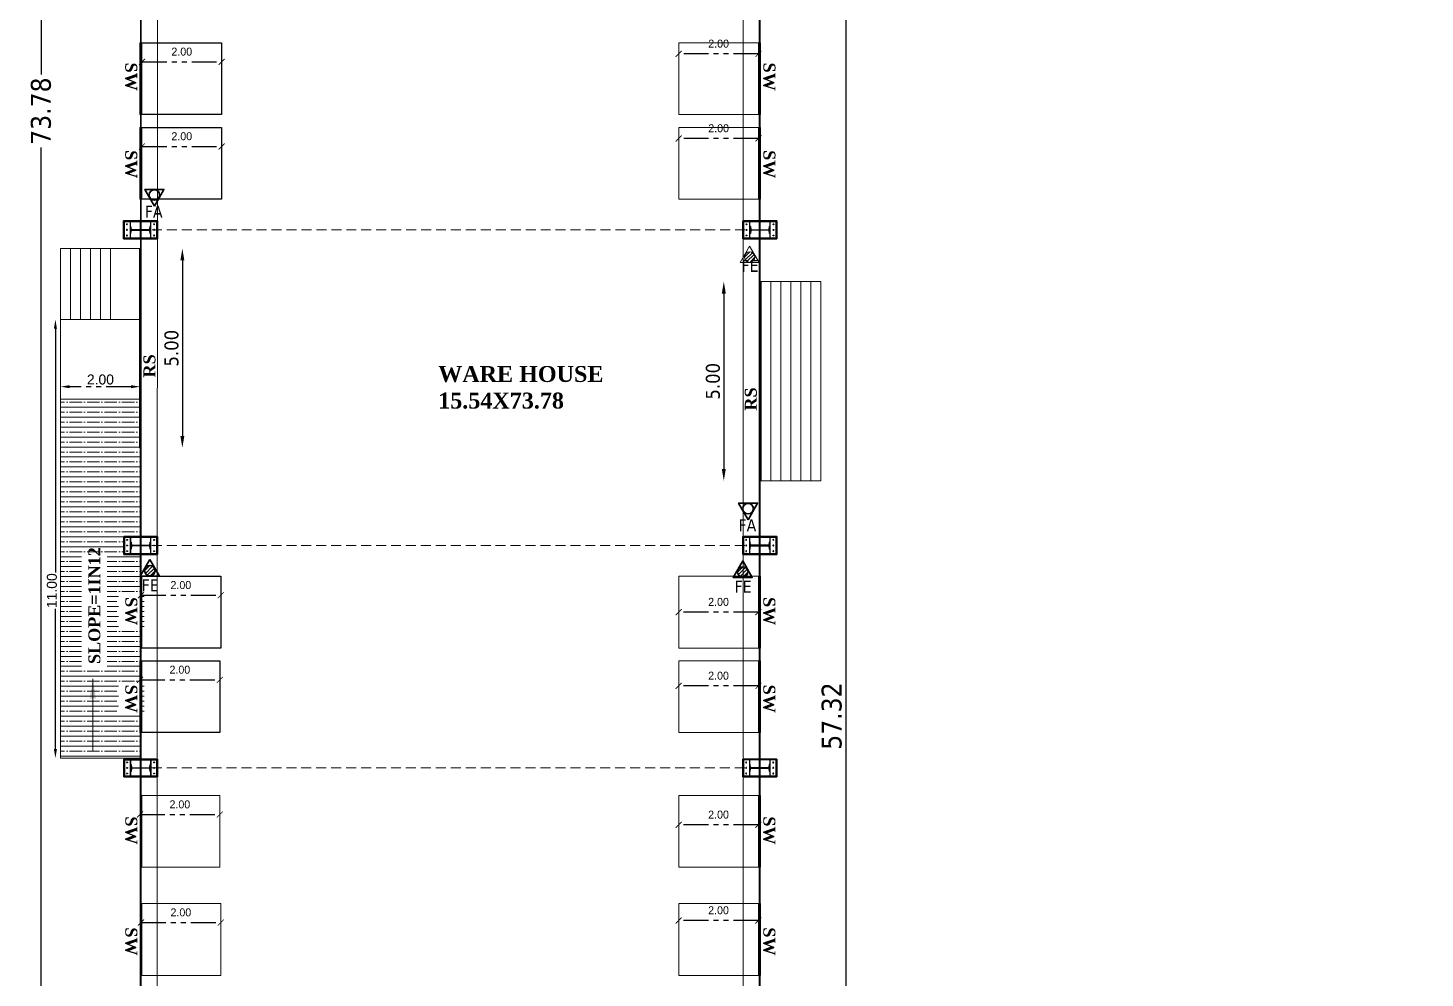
# Model space of a CAD drawing. Header units: metres. Extents: x -44 to 239, y -4 to 219.
# Drawn here: x 83.4 to 118.45, y 125.45 to 149.27 of the extents above; entities that cross this region are included whole.
import ezdxf

# ---------------------------------------------------------------- set-up
doc = ezdxf.new("R2010")
doc.units = ezdxf.units.M
doc.header["$MEASUREMENT"] = 0
for name, pattern in [('001- GROUND FLOOR PLAN$0$HIDDEN', [0.375, 0.25, -0.125]), ('CENTER', [2, 1.25, -0.25, 0.25, -0.25]), ('DASHDOT', [1, 0.5, -0.25, 0, -0.25]), ('PHANTOM2', [1.25, 0.625, -0.125, 0.125, -0.125, 0.125, -0.125])]:
    doc.linetypes.add(name, pattern=pattern)
for name, color, linetype in [('0 @ 1', 7, 'Continuous'), ('BLK_1_FLR_0_BLT_UP_AREA', 49, 'Continuous'), ('BLK_1_FLR_0_CARPET_AREA', 49, 'Continuous'), ('BLK_1_FLR_0_EXIT_WIDTH_DOOR', 232, 'Continuous'), ('BLK_1_FLR_0_EXIT_WIDTH_DOOR @ 1', 232, 'Continuous'), ('BLK_1_FLR_0_ROOM_1', 232, 'Continuous'), ('BLK_1_FLR_0_ROOM_1_LIGHT_VENTILATION_49', 232, 'Continuous'), ('BLK_1_FLR_0_ROOM_1_LIGHT_VENTILATION_50', 232, 'Continuous'), ('BLK_1_FLR_0_ROOM_1_LIGHT_VENTILATION_51', 232, 'Continuous'), ('BLK_1_FLR_0_ROOM_1_LIGHT_VENTILATION_52', 232, 'Continuous'), ('BOLT', 2, 'Continuous'), ('GRID', 8, 'DASHDOT'), ('S-_BEAM----_E-', 3, 'Continuous'), ('SLAB', 11, 'Continuous'), ('wall', 125, 'Continuous')]:
    doc.layers.add(name, color=color, linetype=linetype)
for name, color, linetype, lineweight in [('BLK_1_DA_RAMP_1', 1, 'Continuous', 0), ('BLK_1_FLR_0_ROOM_1_LIGHT_VENTILATION_25', 232, 'Continuous', 0), ('BLK_1_FLR_0_ROOM_1_LIGHT_VENTILATION_26', 232, 'Continuous', 0), ('BLK_1_FLR_0_ROOM_1_LIGHT_VENTILATION_27', 232, 'Continuous', 0), ('BLK_1_FLR_0_ROOM_1_LIGHT_VENTILATION_28', 232, 'Continuous', 0), ('BLK_1_FLR_0_ROOM_1_LIGHT_VENTILATION_29', 232, 'Continuous', 0), ('BLK_1_FLR_0_ROOM_1_LIGHT_VENTILATION_30', 232, 'Continuous', 0), ('BLK_1_FLR_0_ROOM_1_LIGHT_VENTILATION_47', 232, 'Continuous', 0), ('BLK_1_FLR_0_ROOM_1_LIGHT_VENTILATION_48', 232, 'Continuous', 0), ('HATCH', 2, 'Continuous', 5), ('Title Block BORDER 1', 1, 'Continuous', 20)]:
    doc.layers.add(name, color=color, linetype=linetype, lineweight=lineweight)
doc.styles.add('ARIAL', font='arial.ttf')
doc.styles.add('CODE', font='tahoma.ttf')
doc.styles.add('grk', font='romantic.ttf')
doc.styles.add('MtXpl_Times_New_Roma', font='timesbd.ttf')
doc.styles.add('PROJECT', font='timesbd.ttf', dxfattribs={"height": 60})
doc.styles.add('style2', font='swiss.ttf')
doc.styles.add('USA TEXT', font='GOTHIC.TTF')
doc.dimstyles.new('1-100-ED', dxfattribs={"dimtxt": 0.2, "dimasz": 0.15, "dimexe": 0.18, "dimexo": 0.0625, "dimgap": 0.15, "dimtad": 1, "dimzin": 0, "dimdsep": 46, "dimtxsty": 'USA TEXT', "dimblk": 'ARCHTICK', "dimcen": 0.1, "dimse1": 1, "dimse2": 1, "dimclrd": 256, "dimclrt": 256, "dimadec": 0, "dimazin": 0, "dimtfac": 1, "dimtofl": 0, "dimtmove": 0, "dimatfit": 3, "dimldrblk": 'ARCHTICK', "dimfxl": 0, "dimtolj": 1, "dimtzin": 0, "dimarcsym": 0})
doc.dimstyles.new('Copy of drain width', dxfattribs={"dimtxt": 1.5, "dimasz": 1, "dimexe": 0.18, "dimexo": 0.0625, "dimgap": 0.09, "dimtad": 0, "dimzin": 0, "dimdsep": 46, "dimtxsty": 'ARIAL', "dimcen": 0.09, "dimse1": 1, "dimse2": 1, "dimclrd": 21, "dimadec": 0, "dimazin": 0, "dimtfac": 1, "dimtofl": 0, "dimtmove": 0, "dimatfit": 3, "dimfxl": 0, "dimtolj": 1, "dimtzin": 0, "dimlwd": 9, "dimarcsym": 0})
doc.dimstyles.new('OUTER', dxfattribs={"dimscale": 0, "dimtxt": 0.35, "dimasz": 0.3, "dimexe": 0.18, "dimexo": 0.0625, "dimgap": 0.09, "dimtad": 1, "dimzin": 0, "dimdsep": 46, "dimtxsty": 'CODE', "dimcen": 0.09, "dimse1": 1, "dimse2": 1, "dimclrd": 256, "dimclrt": 1, "dimadec": 0, "dimazin": 0, "dimtfac": 1, "dimtofl": 0, "dimtmove": 2, "dimatfit": 3, "dimfxl": 0, "dimtolj": 1, "dimtzin": 0, "dimarcsym": 0})
doc.dimstyles.new('PLAN', dxfattribs={"dimtxt": 0.25, "dimasz": 0.23, "dimexe": 0.18, "dimexo": 0, "dimgap": 0.05, "dimtad": 1, "dimzin": 2, "dimdsep": 46, "dimtxsty": 'style2', "dimcen": 0.09, "dimse1": 1, "dimse2": 1, "dimclrd": 70, "dimclre": 50, "dimclrt": 4, "dimadec": 0, "dimazin": 0, "dimtfac": 1, "dimtofl": 0, "dimtmove": 2, "dimatfit": 3, "dimfxl": 0, "dimtvp": 0.1, "dimtolj": 1, "dimtzin": 2, "dimarcsym": 0})
pattern_1 = [(45, (-47.830666, 111.25441), (-0.044194174, 0.044194174), [])]
pattern_2 = [(45, (-62.876276, 103.3909), (-0.044194174, 0.044194174), [])]
pattern_3 = [(45, (-48.003733, 103.35911), (-0.044194174, 0.044194174), [])]

# ---------------------------------------------------------------- blocks, each defined once
blk = doc.blocks.new('*D1123')
at = {"lineweight": -2, "ltscale": 2}
for p, q in [((83.732, 176.64), (83.732, 148.103)), ((83.732, 103.86), (83.732, 146.271))]:
    blk.add_line(p, q, dxfattribs=at)
at = {"ltscale": 2}
for points in [[(83.649, 176.64), (83.815, 176.64), (83.732, 177.14)], [(83.649, 103.86), (83.815, 103.86), (83.732, 103.36)]]:
    blk.add_solid(points, dxfattribs=at)
at = {"layer": 'Defpoints', "color": 0, "ltscale": 2}
for p in [(86.231, 177.14), (83.732, 103.36), (86.222, 103.36)]:
    blk.add_point(p, dxfattribs=at)
at = {"color": 1, "lineweight": 20, "ltscale": 2, "insert": (83.732, 147.187), "char_height": 0.5, "attachment_point": 5, "rotation": 90, "style": 'CODE'}
blk.add_mtext('\\A1;73.78', dxfattribs=at)
blk = doc.blocks.new('C22')
at = {"layer": 'HATCH'}
h = blk.add_hatch(dxfattribs=at)
h.set_pattern_fill('ANSI31', color=256, scale=0.05, angle=90, style=0)
h.set_pattern_definition([(135, (7543.3576457, -491.894777), (-0.004419417, -0.004419417), [])])
h.paths.add_polyline_path([(7543.849, -489.059), (7543.849, -489.459), (7543.859, -489.459), (7543.859, -489.059)])
h = blk.add_hatch(dxfattribs=at)
h.set_pattern_fill('ANSI31', color=256, scale=0.05, angle=90, style=0)
h.set_pattern_definition([(45, (7544.859917, -491.894777), (0.004419417, -0.004419417), [])])
h.paths.add_polyline_path([(7544.369, -489.059), (7544.369, -489.459), (7544.359, -489.459), (7544.359, -489.059)])
at = {"layer": 'wall'}
h = blk.add_hatch(dxfattribs=at)
h.set_pattern_fill('ANSI31', color=8, scale=0.001)
h.set_pattern_definition([(45, (7566.42643967, -541.30951344), (-8.838834765e-05, 8.838834765e-05), [])])
h.paths.add_polyline_path([(7544.109, -489.484), (7543.769, -489.484), (7543.769, -489.459), (7544.109, -489.459)])
h.paths.add_polyline_path([(7543.769, -489.484), (7543.684, -489.484), (7543.709, -489.459), (7543.769, -489.459)])
h.paths.add_polyline_path([(7544.449, -489.484), (7544.109, -489.484), (7544.109, -489.459), (7544.449, -489.459)])
h.paths.add_polyline_path([(7544.534, -489.484), (7544.449, -489.484), (7544.449, -489.459), (7544.509, -489.459)])
h.paths.add_polyline_path([(7544.534, -489.484), (7544.509, -489.459), (7544.509, -489.259), (7544.534, -489.259)])
h.paths.add_polyline_path([(7544.534, -489.259), (7544.509, -489.259), (7544.509, -489.059), (7544.534, -489.034)])
h.paths.add_polyline_path([(7544.509, -489.059), (7544.109, -489.059), (7544.109, -489.034), (7544.534, -489.034)])
h.paths.add_polyline_path([(7544.109, -489.059), (7543.709, -489.059), (7543.684, -489.034), (7544.109, -489.034)])
h.paths.add_polyline_path([(7543.709, -489.059), (7543.709, -489.134), (7543.684, -489.134), (7543.684, -489.034)])
h.paths.add_polyline_path([(7543.709, -489.259), (7543.684, -489.259), (7543.684, -489.134), (7543.709, -489.134)])
h.paths.add_polyline_path([(7543.709, -489.384), (7543.684, -489.384), (7543.684, -489.259), (7543.709, -489.259)])
h.paths.add_polyline_path([(7543.709, -489.459), (7543.684, -489.484), (7543.684, -489.384), (7543.709, -489.384)])
at = {"color": 4, "ltscale": 0.1}
blk.add_lwpolyline([(7543.684, -489.034), (7544.534, -489.034), (7544.534, -489.484), (7543.684, -489.484)], close=True, dxfattribs=at)
at = {"layer": 'BOLT'}
for centre in [(7543.769, -489.119), (7543.769, -489.259), (7544.449, -489.119), (7544.449, -489.259), (7543.769, -489.399), (7544.449, -489.399)]:
    blk.add_circle(centre, 0.011, dxfattribs=at)
at = {"layer": 'GRID', "linetype": 'CENTER', "ltscale": 10}
blk.add_line((7544.109, -489.502), (7544.109, -489.008), dxfattribs=at)
at = {"layer": 'HATCH'}
for p, q in [((7543.752, -489.119), (7543.785, -489.119)), ((7543.769, -489.102), (7543.769, -489.135)), ((7543.769, -489.242), (7543.769, -489.275)), ((7544.465, -489.119), (7544.432, -489.119)), ((7544.465, -489.259), (7544.432, -489.259)), ((7544.449, -489.102), (7544.449, -489.135)), ((7544.449, -489.242), (7544.449, -489.275)), ((7543.752, -489.399), (7543.785, -489.399)), ((7543.769, -489.415), (7543.769, -489.382)), ((7544.465, -489.399), (7544.432, -489.399)), ((7544.449, -489.415), (7544.449, -489.382))]:
    blk.add_line(p, q, dxfattribs=at)
at = {"layer": 'S-_BEAM----_E-'}
blk.add_lwpolyline([(7543.859, -489.349), (7543.859, -489.169), (7543.863, -489.169, -0.373885), (7543.871, -489.176), (7543.88, -489.239, 0.373885), (7543.897, -489.254), (7544.321, -489.254, 0.373885), (7544.338, -489.239), (7544.347, -489.176, -0.373885), (7544.355, -489.169), (7544.359, -489.169), (7544.359, -489.349), (7544.355, -489.349, -0.373885), (7544.347, -489.341), (7544.338, -489.278, 0.373885), (7544.321, -489.264), (7543.897, -489.264, 0.373885), (7543.88, -489.278), (7543.871, -489.341, -0.373885), (7543.863, -489.349)], format="xyb", close=True, dxfattribs=at)
at = {"layer": 'SLAB', "color": 8}
for p, q in [((7543.709, -489.059), (7543.684, -489.034)), ((7544.509, -489.059), (7544.534, -489.034)), ((7543.709, -489.459), (7543.684, -489.484)), ((7544.509, -489.459), (7544.534, -489.484))]:
    blk.add_line(p, q, dxfattribs=at)
blk.add_lwpolyline([(7544.534, -489.484), (7544.534, -489.034), (7543.684, -489.034), (7543.684, -489.484)], close=True, dxfattribs=at)
at = {"layer": 'Title Block BORDER 1'}
blk.add_lwpolyline([(7544.509, -489.459), (7544.509, -489.059), (7543.709, -489.059), (7543.709, -489.459)], close=True, dxfattribs=at)
for points in [[(7543.849, -489.059), (7543.849, -489.459)], [(7543.859, -489.459), (7543.859, -489.059)], [(7544.359, -489.459), (7544.359, -489.059)], [(7544.369, -489.059), (7544.369, -489.459)]]:
    blk.add_lwpolyline(points, dxfattribs=at)
blk = doc.blocks.new('*D1126')
at = {"lineweight": -2, "ltscale": 2}
blk.add_line((103.918, 160.174), (103.918, 103.859), dxfattribs=at)
at = {"ltscale": 2}
for points in [[(103.835, 160.174), (104.001, 160.174), (103.918, 160.674)], [(103.835, 103.859), (104.001, 103.859), (103.918, 103.359)]]:
    blk.add_solid(points, dxfattribs=at)
at = {"layer": 'Defpoints', "color": 0, "ltscale": 2}
for p in [(102.113, 160.674), (101.094, 103.359), (103.918, 103.359)]:
    blk.add_point(p, dxfattribs=at)
at = {"color": 1, "lineweight": 20, "ltscale": 2, "insert": (103.568, 132.016), "char_height": 0.5, "attachment_point": 5, "rotation": 90, "style": 'CODE'}
blk.add_mtext('\\A1;57.32', dxfattribs=at)
blk = doc.blocks.new('*D469')
at = {"layer": 'BLK_1_DA_RAMP_1', "color": 1, "lineweight": -2}
for p, q in [((84.093, 141.732), (84.093, 135.617)), ((84.093, 131.189), (84.093, 134.704))]:
    blk.add_line(p, q, dxfattribs=at)
at = {"layer": 'BLK_1_DA_RAMP_1', "color": 1}
for points in [[(84.054, 141.732), (84.131, 141.732), (84.093, 141.962)], [(84.054, 131.189), (84.131, 131.189), (84.093, 130.959)]]:
    blk.add_solid(points, dxfattribs=at)
at = {"layer": 'Defpoints', "color": 0}
for p in [(84.222, 141.962), (84.093, 130.959), (84.222, 130.959)]:
    blk.add_point(p, dxfattribs=at)
at = {"layer": 'BLK_1_DA_RAMP_1', "color": 1, "lineweight": 20, "insert": (84.005, 135.16), "char_height": 0.25, "attachment_point": 5, "rotation": 90, "style": 'style2'}
blk.add_mtext('\\A1;11.00', dxfattribs=at)
blk = doc.blocks.new('*D470')
at = {"layer": 'BLK_1_DA_RAMP_1', "color": 2, "linetype": 'PHANTOM2', "lineweight": -2}
blk.add_line((85.992, 140.276), (84.452, 140.276), dxfattribs=at)
at = {"layer": 'BLK_1_DA_RAMP_1', "color": 2}
for points in [[(84.452, 140.314), (84.452, 140.238), (84.222, 140.276)], [(85.992, 140.314), (85.992, 140.238), (86.222, 140.276)]]:
    blk.add_solid(points, dxfattribs=at)
at = {"layer": 'Defpoints', "color": 0}
for p in [(84.222, 140.276), (84.222, 139.966), (86.222, 139.966)]:
    blk.add_point(p, dxfattribs=at)
at = {"layer": 'BLK_1_DA_RAMP_1', "color": 2, "lineweight": 20, "insert": (85.222, 140.455), "char_height": 0.25, "attachment_point": 5, "style": 'style2'}
blk.add_mtext('\\A1;2.00', dxfattribs=at)
blk = doc.blocks.new('*D1137')
at = {"layer": 'BLK_1_FLR_0_EXIT_WIDTH_DOOR', "lineweight": -2}
blk.add_line((87.278, 143.442), (87.278, 139.042), dxfattribs=at)
at = {"layer": 'BLK_1_FLR_0_EXIT_WIDTH_DOOR'}
for points in [[(87.228, 143.442), (87.328, 143.442), (87.278, 143.742)], [(87.228, 139.042), (87.328, 139.042), (87.278, 138.742)]]:
    blk.add_solid(points, dxfattribs=at)
at = {"layer": 'Defpoints', "color": 0}
for p in [(85.826, 143.742), (85.826, 138.742), (87.278, 138.742)]:
    blk.add_point(p, dxfattribs=at)
at = {"layer": 'BLK_1_FLR_0_EXIT_WIDTH_DOOR', "color": 1, "insert": (87.006, 141.242), "char_height": 0.35, "attachment_point": 5, "rotation": 90, "style": 'CODE'}
blk.add_mtext('\\A1;5.00', dxfattribs=at)
blk = doc.blocks.new('*D1138')
at = {"layer": 'BLK_1_FLR_0_EXIT_WIDTH_DOOR', "lineweight": -2}
blk.add_line((100.86, 142.612), (100.86, 138.212), dxfattribs=at)
at = {"layer": 'BLK_1_FLR_0_EXIT_WIDTH_DOOR'}
for points in [[(100.81, 142.612), (100.91, 142.612), (100.86, 142.912)], [(100.81, 138.212), (100.91, 138.212), (100.86, 137.912)]]:
    blk.add_solid(points, dxfattribs=at)
at = {"layer": 'Defpoints', "color": 0}
for p in [(102.294, 142.912), (100.86, 137.912), (102.294, 137.912)]:
    blk.add_point(p, dxfattribs=at)
at = {"layer": 'BLK_1_FLR_0_EXIT_WIDTH_DOOR', "color": 1, "insert": (100.588, 140.412), "char_height": 0.35, "attachment_point": 5, "rotation": 90, "style": 'CODE'}
blk.add_mtext('\\A1;5.00', dxfattribs=at)
blk = doc.blocks.new('_ArchTick')
at = {"color": 0, "linetype": 'ByBlock', "const_width": 0.15}
blk.add_lwpolyline([(-0.5, -0.5), (0.5, 0.5)], dxfattribs=at)
blk = doc.blocks.new('*D405')
at = {"layer": 'BLK_1_FLR_0_ROOM_1_LIGHT_VENTILATION_52', "color": 232, "linetype": 'PHANTOM2', "lineweight": -2}
blk.add_line((86.263, 148.423), (88.263, 148.423), dxfattribs=at)
at = {"layer": 'Defpoints', "color": 0}
for p in [(86.263, 148.5), (88.263, 148.5), (88.263, 148.423)]:
    blk.add_point(p, dxfattribs=at)
at = {"layer": 'BLK_1_FLR_0_ROOM_1_LIGHT_VENTILATION_52', "color": 232, "lineweight": -2, "xscale": 0.15, "yscale": 0.15, "zscale": 0.15, "rotation": 180}
blk.add_blockref('_ArchTick', (86.263, 148.423), dxfattribs=at)
at = {"layer": 'BLK_1_FLR_0_ROOM_1_LIGHT_VENTILATION_52', "color": 232, "lineweight": -2, "xscale": 0.15, "yscale": 0.15, "zscale": 0.15}
blk.add_blockref('_ArchTick', (88.263, 148.423), dxfattribs=at)
at = {"layer": 'BLK_1_FLR_0_ROOM_1_LIGHT_VENTILATION_52', "color": 232, "insert": (87.263, 148.678), "char_height": 0.2, "attachment_point": 5, "style": 'USA TEXT'}
blk.add_mtext('\\A1;2.00', dxfattribs=at)
blk = doc.blocks.new('*D406')
at = {"layer": 'BLK_1_FLR_0_ROOM_1_LIGHT_VENTILATION_51', "color": 232, "linetype": 'PHANTOM2', "lineweight": -2}
blk.add_line((86.263, 146.301), (88.263, 146.301), dxfattribs=at)
at = {"layer": 'Defpoints', "color": 0}
for p in [(86.263, 146.377), (88.263, 146.377), (88.263, 146.301)]:
    blk.add_point(p, dxfattribs=at)
at = {"layer": 'BLK_1_FLR_0_ROOM_1_LIGHT_VENTILATION_51', "color": 232, "lineweight": -2, "xscale": 0.15, "yscale": 0.15, "zscale": 0.15, "rotation": 180}
blk.add_blockref('_ArchTick', (86.263, 146.301), dxfattribs=at)
at = {"layer": 'BLK_1_FLR_0_ROOM_1_LIGHT_VENTILATION_51', "color": 232, "lineweight": -2, "xscale": 0.15, "yscale": 0.15, "zscale": 0.15}
blk.add_blockref('_ArchTick', (88.263, 146.301), dxfattribs=at)
at = {"layer": 'BLK_1_FLR_0_ROOM_1_LIGHT_VENTILATION_51', "color": 232, "insert": (87.263, 146.556), "char_height": 0.2, "attachment_point": 5, "style": 'USA TEXT'}
blk.add_mtext('\\A1;2.00', dxfattribs=at)
blk = doc.blocks.new('*D407')
at = {"layer": 'BLK_1_FLR_0_ROOM_1_LIGHT_VENTILATION_50', "color": 232, "linetype": 'PHANTOM2', "lineweight": -2}
blk.add_line((86.24, 135.045), (88.24, 135.045), dxfattribs=at)
at = {"layer": 'Defpoints', "color": 0}
for p in [(86.24, 135.121), (88.24, 135.121), (88.24, 135.045)]:
    blk.add_point(p, dxfattribs=at)
at = {"layer": 'BLK_1_FLR_0_ROOM_1_LIGHT_VENTILATION_50', "color": 232, "lineweight": -2, "xscale": 0.15, "yscale": 0.15, "zscale": 0.15, "rotation": 180}
blk.add_blockref('_ArchTick', (86.24, 135.045), dxfattribs=at)
at = {"layer": 'BLK_1_FLR_0_ROOM_1_LIGHT_VENTILATION_50', "color": 232, "lineweight": -2, "xscale": 0.15, "yscale": 0.15, "zscale": 0.15}
blk.add_blockref('_ArchTick', (88.24, 135.045), dxfattribs=at)
at = {"layer": 'BLK_1_FLR_0_ROOM_1_LIGHT_VENTILATION_50', "color": 232, "insert": (87.24, 135.3), "char_height": 0.2, "attachment_point": 5, "style": 'USA TEXT'}
blk.add_mtext('\\A1;2.00', dxfattribs=at)
blk = doc.blocks.new('*D408')
at = {"layer": 'BLK_1_FLR_0_ROOM_1_LIGHT_VENTILATION_49', "color": 232, "linetype": 'PHANTOM2', "lineweight": -2}
blk.add_line((86.215, 132.922), (88.215, 132.922), dxfattribs=at)
at = {"layer": 'Defpoints', "color": 0}
for p in [(86.215, 132.999), (88.215, 132.999), (88.215, 132.922)]:
    blk.add_point(p, dxfattribs=at)
at = {"layer": 'BLK_1_FLR_0_ROOM_1_LIGHT_VENTILATION_49', "color": 232, "lineweight": -2, "xscale": 0.15, "yscale": 0.15, "zscale": 0.15, "rotation": 180}
blk.add_blockref('_ArchTick', (86.215, 132.922), dxfattribs=at)
at = {"layer": 'BLK_1_FLR_0_ROOM_1_LIGHT_VENTILATION_49', "color": 232, "lineweight": -2, "xscale": 0.15, "yscale": 0.15, "zscale": 0.15}
blk.add_blockref('_ArchTick', (88.215, 132.922), dxfattribs=at)
at = {"layer": 'BLK_1_FLR_0_ROOM_1_LIGHT_VENTILATION_49', "color": 232, "insert": (87.215, 133.177), "char_height": 0.2, "attachment_point": 5, "style": 'USA TEXT'}
blk.add_mtext('\\A1;2.00', dxfattribs=at)
blk = doc.blocks.new('*D409')
at = {"layer": 'BLK_1_FLR_0_ROOM_1_LIGHT_VENTILATION_48', "linetype": 'PHANTOM2', "lineweight": -2}
blk.add_line((86.215, 129.545), (88.215, 129.545), dxfattribs=at)
at = {"layer": 'Defpoints', "color": 0}
for p in [(86.215, 129.621), (88.215, 129.621), (88.215, 129.545)]:
    blk.add_point(p, dxfattribs=at)
at = {"layer": 'BLK_1_FLR_0_ROOM_1_LIGHT_VENTILATION_48', "lineweight": -2, "xscale": 0.15, "yscale": 0.15, "zscale": 0.15, "rotation": 180}
blk.add_blockref('_ArchTick', (86.215, 129.545), dxfattribs=at)
at = {"layer": 'BLK_1_FLR_0_ROOM_1_LIGHT_VENTILATION_48', "lineweight": -2, "xscale": 0.15, "yscale": 0.15, "zscale": 0.15}
blk.add_blockref('_ArchTick', (88.215, 129.545), dxfattribs=at)
at = {"layer": 'BLK_1_FLR_0_ROOM_1_LIGHT_VENTILATION_48', "insert": (87.215, 129.8), "char_height": 0.2, "attachment_point": 5, "style": 'USA TEXT'}
blk.add_mtext('\\A1;2.00', dxfattribs=at)
blk = doc.blocks.new('*D410')
at = {"layer": 'BLK_1_FLR_0_ROOM_1_LIGHT_VENTILATION_47', "linetype": 'PHANTOM2', "lineweight": -2}
blk.add_line((86.24, 126.836), (88.24, 126.836), dxfattribs=at)
at = {"layer": 'Defpoints', "color": 0}
for p in [(86.24, 126.912), (88.24, 126.912), (88.24, 126.836)]:
    blk.add_point(p, dxfattribs=at)
at = {"layer": 'BLK_1_FLR_0_ROOM_1_LIGHT_VENTILATION_47', "lineweight": -2, "xscale": 0.15, "yscale": 0.15, "zscale": 0.15, "rotation": 180}
blk.add_blockref('_ArchTick', (86.24, 126.836), dxfattribs=at)
at = {"layer": 'BLK_1_FLR_0_ROOM_1_LIGHT_VENTILATION_47', "lineweight": -2, "xscale": 0.15, "yscale": 0.15, "zscale": 0.15}
blk.add_blockref('_ArchTick', (88.24, 126.836), dxfattribs=at)
at = {"layer": 'BLK_1_FLR_0_ROOM_1_LIGHT_VENTILATION_47', "insert": (87.24, 127.091), "char_height": 0.2, "attachment_point": 5, "style": 'USA TEXT'}
blk.add_mtext('\\A1;2.00', dxfattribs=at)
blk = doc.blocks.new('*D416')
at = {"layer": 'BLK_1_FLR_0_ROOM_1_LIGHT_VENTILATION_25', "linetype": 'PHANTOM2', "lineweight": -2}
blk.add_line((101.73, 148.623), (99.73, 148.623), dxfattribs=at)
at = {"layer": 'Defpoints', "color": 0}
for p in [(99.73, 148.7), (99.73, 148.623), (101.73, 148.7)]:
    blk.add_point(p, dxfattribs=at)
at = {"layer": 'BLK_1_FLR_0_ROOM_1_LIGHT_VENTILATION_25', "lineweight": -2, "xscale": 0.15, "yscale": 0.15, "zscale": 0.15, "rotation": 180}
blk.add_blockref('_ArchTick', (99.73, 148.623), dxfattribs=at)
at = {"layer": 'BLK_1_FLR_0_ROOM_1_LIGHT_VENTILATION_25', "lineweight": -2, "xscale": 0.15, "yscale": 0.15, "zscale": 0.15}
blk.add_blockref('_ArchTick', (101.73, 148.623), dxfattribs=at)
at = {"layer": 'BLK_1_FLR_0_ROOM_1_LIGHT_VENTILATION_25', "insert": (100.73, 148.878), "char_height": 0.2, "attachment_point": 5, "style": 'USA TEXT'}
blk.add_mtext('\\A1;2.00', dxfattribs=at)
blk = doc.blocks.new('*D417')
at = {"layer": 'BLK_1_FLR_0_ROOM_1_LIGHT_VENTILATION_26', "linetype": 'PHANTOM2', "lineweight": -2}
blk.add_line((101.73, 146.501), (99.73, 146.501), dxfattribs=at)
at = {"layer": 'Defpoints', "color": 0}
for p in [(99.73, 146.577), (99.73, 146.501), (101.73, 146.577)]:
    blk.add_point(p, dxfattribs=at)
at = {"layer": 'BLK_1_FLR_0_ROOM_1_LIGHT_VENTILATION_26', "lineweight": -2, "xscale": 0.15, "yscale": 0.15, "zscale": 0.15, "rotation": 180}
blk.add_blockref('_ArchTick', (99.73, 146.501), dxfattribs=at)
at = {"layer": 'BLK_1_FLR_0_ROOM_1_LIGHT_VENTILATION_26', "lineweight": -2, "xscale": 0.15, "yscale": 0.15, "zscale": 0.15}
blk.add_blockref('_ArchTick', (101.73, 146.501), dxfattribs=at)
at = {"layer": 'BLK_1_FLR_0_ROOM_1_LIGHT_VENTILATION_26', "insert": (100.73, 146.756), "char_height": 0.2, "attachment_point": 5, "style": 'USA TEXT'}
blk.add_mtext('\\A1;2.00', dxfattribs=at)
blk = doc.blocks.new('*D418')
at = {"layer": 'BLK_1_FLR_0_ROOM_1_LIGHT_VENTILATION_27', "linetype": 'PHANTOM2', "lineweight": -2}
blk.add_line((101.728, 134.623), (99.728, 134.623), dxfattribs=at)
at = {"layer": 'Defpoints', "color": 0}
for p in [(99.728, 135.321), (101.728, 135.321), (99.728, 134.623)]:
    blk.add_point(p, dxfattribs=at)
at = {"layer": 'BLK_1_FLR_0_ROOM_1_LIGHT_VENTILATION_27', "lineweight": -2, "xscale": 0.15, "yscale": 0.15, "zscale": 0.15, "rotation": 180}
blk.add_blockref('_ArchTick', (99.728, 134.623), dxfattribs=at)
at = {"layer": 'BLK_1_FLR_0_ROOM_1_LIGHT_VENTILATION_27', "lineweight": -2, "xscale": 0.15, "yscale": 0.15, "zscale": 0.15}
blk.add_blockref('_ArchTick', (101.728, 134.623), dxfattribs=at)
at = {"layer": 'BLK_1_FLR_0_ROOM_1_LIGHT_VENTILATION_27', "insert": (100.728, 134.878), "char_height": 0.2, "attachment_point": 5, "style": 'USA TEXT'}
blk.add_mtext('\\A1;2.00', dxfattribs=at)
blk = doc.blocks.new('*D419')
at = {"layer": 'BLK_1_FLR_0_ROOM_1_LIGHT_VENTILATION_28', "linetype": 'PHANTOM2', "lineweight": -2}
blk.add_line((101.728, 132.772), (99.728, 132.772), dxfattribs=at)
at = {"layer": 'Defpoints', "color": 0}
for p in [(99.728, 133.199), (101.728, 133.199), (99.728, 132.772)]:
    blk.add_point(p, dxfattribs=at)
at = {"layer": 'BLK_1_FLR_0_ROOM_1_LIGHT_VENTILATION_28', "lineweight": -2, "xscale": 0.15, "yscale": 0.15, "zscale": 0.15, "rotation": 180}
blk.add_blockref('_ArchTick', (99.728, 132.772), dxfattribs=at)
at = {"layer": 'BLK_1_FLR_0_ROOM_1_LIGHT_VENTILATION_28', "lineweight": -2, "xscale": 0.15, "yscale": 0.15, "zscale": 0.15}
blk.add_blockref('_ArchTick', (101.728, 132.772), dxfattribs=at)
at = {"layer": 'BLK_1_FLR_0_ROOM_1_LIGHT_VENTILATION_28', "insert": (100.728, 133.027), "char_height": 0.2, "attachment_point": 5, "style": 'USA TEXT'}
blk.add_mtext('\\A1;2.00', dxfattribs=at)
blk = doc.blocks.new('*D420')
at = {"layer": 'BLK_1_FLR_0_ROOM_1_LIGHT_VENTILATION_29', "linetype": 'PHANTOM2', "lineweight": -2}
blk.add_line((101.728, 129.288), (99.728, 129.288), dxfattribs=at)
at = {"layer": 'Defpoints', "color": 0}
for p in [(99.728, 129.821), (101.728, 129.821), (99.728, 129.288)]:
    blk.add_point(p, dxfattribs=at)
at = {"layer": 'BLK_1_FLR_0_ROOM_1_LIGHT_VENTILATION_29', "lineweight": -2, "xscale": 0.15, "yscale": 0.15, "zscale": 0.15, "rotation": 180}
blk.add_blockref('_ArchTick', (99.728, 129.288), dxfattribs=at)
at = {"layer": 'BLK_1_FLR_0_ROOM_1_LIGHT_VENTILATION_29', "lineweight": -2, "xscale": 0.15, "yscale": 0.15, "zscale": 0.15}
blk.add_blockref('_ArchTick', (101.728, 129.288), dxfattribs=at)
at = {"layer": 'BLK_1_FLR_0_ROOM_1_LIGHT_VENTILATION_29', "insert": (100.728, 129.543), "char_height": 0.2, "attachment_point": 5, "style": 'USA TEXT'}
blk.add_mtext('\\A1;2.00', dxfattribs=at)
blk = doc.blocks.new('*D421')
at = {"layer": 'BLK_1_FLR_0_ROOM_1_LIGHT_VENTILATION_30', "linetype": 'PHANTOM2', "lineweight": -2}
blk.add_line((101.728, 126.889), (99.728, 126.889), dxfattribs=at)
at = {"layer": 'Defpoints', "color": 0}
for p in [(99.728, 127.112), (99.728, 126.889), (101.728, 127.112)]:
    blk.add_point(p, dxfattribs=at)
at = {"layer": 'BLK_1_FLR_0_ROOM_1_LIGHT_VENTILATION_30', "lineweight": -2, "xscale": 0.15, "yscale": 0.15, "zscale": 0.15, "rotation": 180}
blk.add_blockref('_ArchTick', (99.728, 126.889), dxfattribs=at)
at = {"layer": 'BLK_1_FLR_0_ROOM_1_LIGHT_VENTILATION_30', "lineweight": -2, "xscale": 0.15, "yscale": 0.15, "zscale": 0.15}
blk.add_blockref('_ArchTick', (101.728, 126.889), dxfattribs=at)
at = {"layer": 'BLK_1_FLR_0_ROOM_1_LIGHT_VENTILATION_30', "insert": (100.728, 127.144), "char_height": 0.2, "attachment_point": 5, "style": 'USA TEXT'}
blk.add_mtext('\\A1;2.00', dxfattribs=at)

msp = doc.modelspace()

# ---------------------------------------------------------------- hatches: boundary and pattern name
at = {"lineweight": 20}
h = msp.add_hatch(dxfattribs=at)
h.set_pattern_fill('ANSI31', color=256, scale=0.5)
h.set_pattern_definition(pattern_1)
h.paths.add_polyline_path([(101.37597, 143.52492, 1), (101.63825, 143.52492, 1)])
h = msp.add_hatch(dxfattribs=at)
h.set_pattern_fill('ANSI31', color=256, scale=0.5)
h.set_pattern_definition(pattern_1)
h.paths.add_polyline_path([(101.37597, 143.52492, 1), (101.63825, 143.52492, 1)])
h = msp.add_hatch(dxfattribs=at)
h.set_pattern_fill('ANSI35', color=256, angle=135)
h.set_pattern_definition([(180, (-1598.17669, 1699.51281), (0, -0.25), []), (180, (-1598.30169, 1699.63781), (0, -0.25), [0.3125, -0.0625, 0, -0.0625])])
h.paths.add_polyline_path([(86.21488, 135.52257), (86.21509, 136.06711), (85.80596, 136.06711), (85.80596, 136.51711), (86.22175, 136.51711), (86.22175, 139.9662), (84.22175, 139.9662), (84.22175, 130.95914), (86.21488, 130.95914), (86.21488, 133.39975), (86.215, 133.72257), (86.21488, 133.72257)])
h.paths.add_polyline_path([(85.39073, 133.22363), (85.39073, 136.01944), (84.74911, 136.01944), (84.74911, 133.22363)], flags=16)
h.paths.add_polyline_path([(85.67488, 135.07831), (85.67488, 134.23342), (86.3196, 134.23342), (86.3196, 135.07831)])
h.paths.add_polyline_path([(85.67488, 132.88181), (85.67488, 132.03692), (86.3196, 132.03692), (86.3196, 132.88181)])
at = {"lineweight": 25}
h = msp.add_hatch(dxfattribs=at)
h.set_pattern_fill('ANSI31', color=256, scale=0.5)
h.set_pattern_definition(pattern_2)
h.paths.add_polyline_path([(86.33036, 135.66141, 1), (86.59264, 135.66141, 1)])
h = msp.add_hatch(dxfattribs=at)
h.set_pattern_fill('ANSI31', color=256, scale=0.5)
h.set_pattern_definition(pattern_2)
h.paths.add_polyline_path([(86.33036, 135.66141, 1), (86.59264, 135.66141, 1)])
h = msp.add_hatch(dxfattribs=at)
h.set_pattern_fill('ANSI31', color=256, scale=0.5)
h.set_pattern_definition(pattern_3)
h.paths.add_polyline_path([(101.2029, 135.62962, 1), (101.46518, 135.62962, 1)])
h = msp.add_hatch(dxfattribs=at)
h.set_pattern_fill('ANSI31', color=256, scale=0.5)
h.set_pattern_definition(pattern_3)
h.paths.add_polyline_path([(101.2029, 135.62962, 1), (101.46518, 135.62962, 1)])

# ---------------------------------------------------------------- linework, layer by layer
at = {"color": 1, "linetype": '001- GROUND FLOOR PLAN$0$HIDDEN', "lineweight": 20}
for p, q in [((101.76588, 144.20838), (86.14993, 144.20823)), ((101.76179, 136.29211), (86.14583, 136.29196)), ((101.76185, 130.7142), (86.14589, 130.71406))]:
    msp.add_line(p, q, dxfattribs=at)
at = {"lineweight": 20}
for p, q in [((84.47175, 143.74204), (84.47175, 141.96204)), ((84.72175, 143.74204), (84.72175, 141.96204)), ((84.97175, 143.74204), (84.97175, 141.96204)), ((85.22175, 143.74204), (85.22175, 141.96204)), ((85.47175, 143.74204), (85.47175, 141.96204)), ((101.75922, 142.83844), (101.75922, 137.98844)), ((102.04357, 142.91243), (102.04357, 137.91243)), ((102.29357, 142.91243), (102.29357, 137.91243)), ((102.54357, 142.91243), (102.54357, 137.91243)), ((102.79357, 142.91243), (102.79357, 137.91243)), ((103.04357, 142.91243), (103.04357, 137.91243))]:
    msp.add_line(p, q, dxfattribs=at)
at = {"color": 7, "lineweight": 20}
for p, q in [((84.22175, 139.9662), (86.22175, 139.9662)), ((86.22175, 136.85211), (86.22175, 138.74219))]:
    msp.add_line(p, q, dxfattribs=at)
at = {"color": 7, "lineweight": 20, "ltscale": 2}
for p, q in [((86.22175, 132.90219), (86.22175, 137.34921)), ((86.22175, 136.87552), (86.22175, 136.87552))]:
    msp.add_line(p, q, dxfattribs=at)
at = {"lineweight": 20, "ltscale": 2}
for points in [[(86.26284, 148.90074), (86.26284, 147.10074), (86.21284, 147.10074), (86.21284, 148.90074)], [(101.72991, 148.90074), (101.72991, 147.10074), (101.77991, 147.10074), (101.77991, 148.90074)], [(86.26284, 146.77792), (86.26284, 144.97792), (86.21284, 144.97792), (86.21284, 146.77792)], [(101.72991, 146.77792), (101.72991, 144.97792), (101.77991, 144.97792), (101.77991, 146.77792)], [(86.24432, 143.74219), (86.19918, 143.74219), (86.19918, 138.74219), (86.24432, 138.74219)], [(101.74843, 142.91243), (101.79357, 142.91243), (101.79357, 137.91243), (101.74843, 137.91243)], [(86.26488, 133.72257), (86.26488, 135.52257), (86.21488, 135.52257), (86.21488, 133.72257)], [(101.72787, 133.72257), (101.72787, 135.52257), (101.77787, 135.52257), (101.77787, 133.72257)], [(86.26488, 131.59975), (86.26488, 133.39975), (86.21488, 133.39975), (86.21488, 131.59975)], [(101.72787, 131.59975), (101.72787, 133.39975), (101.77787, 133.39975), (101.77787, 131.59975)], [(86.26488, 128.22257), (86.26488, 130.02257), (86.21488, 130.02257), (86.21488, 128.22257)], [(101.72787, 128.22257), (101.72787, 130.02257), (101.77787, 130.02257), (101.77787, 128.22257)], [(86.26488, 125.51291), (86.26488, 127.31291), (86.21488, 127.31291), (86.21488, 125.51291)], [(101.72787, 125.51291), (101.72787, 127.31291), (101.77787, 127.31291), (101.77787, 125.51291)]]:
    msp.add_lwpolyline(points, close=True, dxfattribs=at)
at = {"lineweight": 35}
for points in [[(86.57678, 144.80664), (86.81653, 145.2219), (86.33704, 145.2219)], [(86.57678, 144.80664), (86.81653, 145.2219), (86.33704, 145.2219)], [(101.46956, 136.93975), (101.70931, 137.355), (101.22981, 137.355)], [(101.46956, 136.93975), (101.70931, 137.355), (101.22981, 137.355)], [(86.4615, 135.93825), (86.22175, 135.52299), (86.70125, 135.52299)], [(86.4615, 135.93825), (86.22175, 135.52299), (86.70125, 135.52299)], [(101.33404, 135.90646), (101.0943, 135.4912), (101.57379, 135.4912)], [(101.33404, 135.90646), (101.0943, 135.4912), (101.57379, 135.4912)]]:
    msp.add_lwpolyline(points, close=True, dxfattribs=at)
at = {"lineweight": 20}
for points in [[(86.19918, 143.74204), (84.22175, 143.74204), (84.22175, 141.96204), (86.19918, 141.96204)], [(101.79357, 142.91243), (103.29357, 142.91243), (103.29357, 137.91243), (101.7791, 137.91243)]]:
    msp.add_lwpolyline(points, dxfattribs=at)
msp.add_lwpolyline([(101.50711, 143.80176), (101.26736, 143.3865), (101.74686, 143.3865)], close=True, dxfattribs=at)
msp.add_lwpolyline([(101.50711, 143.80176), (101.26736, 143.3865), (101.74686, 143.3865)], close=True, dxfattribs=at)
at = {"lineweight": 35}
for centre in [(86.57678, 145.08348), (86.57678, 145.08348), (101.46956, 137.21659), (101.46956, 137.21659), (86.4615, 135.66141), (86.4615, 135.66141), (101.33404, 135.62962), (101.33404, 135.62962)]:
    msp.add_circle(centre, 0.13114, dxfattribs=at)
at = {"lineweight": 20}
msp.add_circle((101.50711, 143.52492), 0.13114, dxfattribs=at)
msp.add_circle((101.50711, 143.52492), 0.13114, dxfattribs=at)
at = {"layer": 'BLK_1_DA_RAMP_1', "lineweight": 20}
msp.add_lwpolyline([(86.22175, 130.95914), (86.22175, 141.96204), (84.22175, 141.96204), (84.22175, 130.95914)], close=True, dxfattribs=at)
at = {"layer": 'BLK_1_FLR_0_BLT_UP_AREA', "color": 49, "lineweight": 20}
msp.add_lwpolyline([(121.90096, 160.67422), (121.90096, 177.14034), (86.23096, 177.14025), (86.22179, 103.36025), (101.77096, 103.35854), (101.77102, 160.67422)], close=True, dxfattribs=at)
at = {"layer": 'BLK_1_FLR_0_CARPET_AREA', "color": 49, "lineweight": 20}
msp.add_lwpolyline([(121.47557, 161.09863), (121.47557, 176.71397), (86.6563, 176.71388), (86.64724, 103.78461), (101.34557, 103.783), (101.34563, 161.09863)], close=True, dxfattribs=at)
at = {"layer": 'BLK_1_FLR_0_ROOM_1', "lineweight": 20}
msp.add_lwpolyline([(121.87837, 160.69416), (121.8784, 177.10634), (86.24887, 177.10631), (86.23978, 103.38359), (101.74399, 103.38192), (101.74405, 160.69416)], close=True, dxfattribs=at)
at = {"layer": 'BLK_1_FLR_0_ROOM_1_LIGHT_VENTILATION_25', "color": 2}
msp.add_lwpolyline([(99.72991, 148.90074), (99.72991, 147.10074), (101.72991, 147.10074), (101.72991, 148.90074)], close=True, dxfattribs=at)
at = {"layer": 'BLK_1_FLR_0_ROOM_1_LIGHT_VENTILATION_26', "color": 2}
msp.add_lwpolyline([(99.72991, 146.77792), (99.72991, 144.97792), (101.72991, 144.97792), (101.72991, 146.77792)], close=True, dxfattribs=at)
at = {"layer": 'BLK_1_FLR_0_ROOM_1_LIGHT_VENTILATION_27', "color": 2}
msp.add_lwpolyline([(99.72787, 135.52257), (99.72787, 133.72257), (101.72787, 133.72257), (101.72787, 135.52257)], close=True, dxfattribs=at)
at = {"layer": 'BLK_1_FLR_0_ROOM_1_LIGHT_VENTILATION_28', "color": 2}
msp.add_lwpolyline([(99.72787, 133.39975), (99.72787, 131.59975), (101.72787, 131.59975), (101.72787, 133.39975)], close=True, dxfattribs=at)
at = {"layer": 'BLK_1_FLR_0_ROOM_1_LIGHT_VENTILATION_29', "color": 2}
msp.add_lwpolyline([(99.72787, 130.02257), (99.72787, 128.22257), (101.72787, 128.22257), (101.72787, 130.02257)], close=True, dxfattribs=at)
at = {"layer": 'BLK_1_FLR_0_ROOM_1_LIGHT_VENTILATION_30', "color": 2}
msp.add_lwpolyline([(99.72787, 127.31291), (99.72787, 125.51291), (101.72787, 125.51291), (101.72787, 127.31291)], close=True, dxfattribs=at)
at = {"layer": 'BLK_1_FLR_0_ROOM_1_LIGHT_VENTILATION_47', "color": 2}
msp.add_lwpolyline([(88.23988, 127.31291), (88.23988, 125.51291), (86.23988, 125.51291), (86.23988, 127.31291)], close=True, dxfattribs=at)
at = {"layer": 'BLK_1_FLR_0_ROOM_1_LIGHT_VENTILATION_48', "color": 2}
msp.add_lwpolyline([(88.21488, 130.02257), (88.21488, 128.22257), (86.21488, 128.22257), (86.21488, 130.02257)], close=True, dxfattribs=at)
at = {"layer": 'BLK_1_FLR_0_ROOM_1_LIGHT_VENTILATION_49', "color": 2}
msp.add_lwpolyline([(88.21488, 133.39975), (88.21488, 131.59975), (86.21488, 131.59975), (86.21488, 133.39975)], close=True, dxfattribs=at)
at = {"layer": 'BLK_1_FLR_0_ROOM_1_LIGHT_VENTILATION_50', "color": 2}
msp.add_lwpolyline([(88.23988, 135.52257), (88.23988, 133.72257), (86.23988, 133.72257), (86.23988, 135.52257)], close=True, dxfattribs=at)
at = {"layer": 'BLK_1_FLR_0_ROOM_1_LIGHT_VENTILATION_51', "color": 2}
msp.add_lwpolyline([(88.26284, 146.77792), (88.26284, 144.97792), (86.26284, 144.97792), (86.26284, 146.77792)], close=True, dxfattribs=at)
at = {"layer": 'BLK_1_FLR_0_ROOM_1_LIGHT_VENTILATION_52', "color": 2}
msp.add_lwpolyline([(88.26284, 148.90074), (88.26284, 147.10074), (86.26284, 147.10074), (86.26284, 148.90074)], close=True, dxfattribs=at)

# ---------------------------------------------------------------- block references
at = {"lineweight": 20, "xscale": -1}
for p in [(7630.33565, 633.46702), (7645.87063, 619.97285)]:
    msp.add_blockref('C22', p, dxfattribs=at)
at = {"lineweight": 20}
for p in [(-7442.3429, 633.46702), (-7457.87788, 619.97285)]:
    msp.add_blockref('C22', p, dxfattribs=at)
at = {"lineweight": 20, "rotation": 180}
msp.add_blockref('C22', (7630.33974, -352.96653), dxfattribs=at)
at = {"lineweight": 20, "xscale": -1, "rotation": 180}
msp.add_blockref('C22', (-7442.34699, -352.96653), dxfattribs=at)

# ---------------------------------------------------------------- texts
at = {"lineweight": 35, "style": 'CODE'}
for s, p in [('FA', (86.33591, 144.51705)), ('FA', (101.22869, 136.65016)), ('FE', (86.2572, 135.1422)), ('FE', (86.2572, 135.1422)), ('FE', (101.12974, 135.11041)), ('FE', (101.12974, 135.11041))]:
    msp.add_text(s, height=0.3, dxfattribs=at).set_placement(p)
at = {"lineweight": 20, "style": 'CODE'}
msp.add_text('FE', height=0.3, dxfattribs=at).set_placement((101.30281, 143.15571))
msp.add_text('FE', height=0.3, dxfattribs=at).set_placement((101.30281, 143.15571))
at = {"lineweight": 20, "char_height": 0.3014505, "attachment_point": 5, "style": 'grk'}
for s, insert, rotation in [('\\A1;{\\fTimes New Roman|b1|i0|c0|p18;SW}', (85.99193, 148.05071), 270), ('\\A1;{\\fTimes New Roman|b1|i0|c0|p18;SW}', (102.00082, 148.05071), 270), ('\\A1;{\\fTimes New Roman|b1|i0|c0|p18;SW}', (85.99193, 145.85421), 270), ('\\A1;{\\fTimes New Roman|b1|i0|c0|p18;SW}', (102.00082, 145.85421), 270), ('\\A1;{\\fTimes New Roman|b1|i0|c0|p18;RS}', (86.45328, 140.7967), 90), ('\\A1;{\\fTimes New Roman|b1|i0|c0|p18;RS}', (101.53947, 139.96694), 90), ('\\A1;{\\fTimes New Roman|b1|i0|c0|p18;SW}', (85.99397, 134.64628), 270), ('\\A1;{\\fTimes New Roman|b1|i0|c0|p18;SW}', (101.99878, 134.64628), 270), ('\\A1;{\\fTimes New Roman|b1|i0|c0|p18;SW}', (85.99397, 132.44978), 270), ('\\A1;{\\fTimes New Roman|b1|i0|c0|p18;SW}', (101.99878, 132.44978), 270), ('\\A1;{\\fTimes New Roman|b1|i0|c0|p18;SW}', (85.99397, 129.14628), 270), ('\\A1;{\\fTimes New Roman|b1|i0|c0|p18;SW}', (101.99878, 129.14628), 270), ('\\A1;{\\fTimes New Roman|b1|i0|c0|p18;SW}', (85.99397, 126.36294), 270), ('\\A1;{\\fTimes New Roman|b1|i0|c0|p18;SW}', (101.99878, 126.36294), 270)]:
    msp.add_mtext(s, dxfattribs=dict(at, insert=insert, rotation=rotation))
at = {"lineweight": 20, "insert": (93.69512, 140.79448, 41.46649), "char_height": 0.4, "attachment_point": 1, "style": 'PROJECT'}
msp.add_mtext('WARE HOUSE\\P15.54X73.78', dxfattribs=at)
at = {"layer": 'BLK_1_DA_RAMP_1', "lineweight": 20, "insert": (84.91906, 133.3216), "char_height": 0.3, "width": 3.6832875, "attachment_point": 1, "rotation": 90, "style": 'MtXpl_Times_New_Roma'}
msp.add_mtext('SLOPE=1IN12', dxfattribs=at)

# ---------------------------------------------------------------- dimensions: what is measured, and where the dimension line sits
at = {"layer": '0 @ 1', "color": 7, "lineweight": 20, "ltscale": 2}
dim = msp.add_linear_dim(base=(83.73186, 103.36025), p1=(86.23096, 177.14025), p2=(86.22179, 103.36025), angle=90, dimstyle='OUTER', override={"dimscale": 1, "dimtxt": 0.5, "dimasz": 0.5, "dimtad": 3, "dimtix": 0, "dimtofl": 0, "dimtmove": 2, "dimatfit": 3}, dxfattribs=at)
dim.commit()
dim.dimension.update_dxf_attribs({"geometry": '*D1123', "text_midpoint": (83.73186, 147.18725), "dimtype": 128})
dim = msp.add_linear_dim(base=(103.91811, 103.35861), p1=(102.1128, 160.67422), p2=(101.09367, 103.35861), angle=90, dimstyle='OUTER', override={"dimscale": 1, "dimtxt": 0.5, "dimasz": 0.5, "dimtad": 3, "dimtix": 0, "dimtofl": 0, "dimtmove": 2, "dimatfit": 3}, dxfattribs=at)
dim.commit()
dim.dimension.update_dxf_attribs({"geometry": '*D1126', "text_midpoint": (103.5677, 132.01642)})
at = {"layer": 'BLK_1_DA_RAMP_1', "lineweight": 20}
dim = msp.add_linear_dim(base=(84.09277, 130.95914), p1=(84.22175, 141.96204), p2=(84.22175, 130.95914), angle=270, dimstyle='PLAN', override={"dimclrd": 1, "dimclrt": 1, "dimfxl": 0.18, "dimfxlon": 1, "dimarcsym": 2}, dxfattribs=at)
dim.commit()
dim.dimension.update_dxf_attribs({"geometry": '*D469', "text_midpoint": (84.00461, 135.16049), "dimtype": 160})
dim = msp.add_linear_dim(base=(84.22175, 140.2761), p1=(86.22175, 139.9662), p2=(84.22175, 139.9662), dimstyle='PLAN', override={"dimclrd": 2, "dimclrt": 2, "dimfxl": 0.18, "dimfxlon": 1, "dimarcsym": 2}, dxfattribs=at)
dim.commit()
dim.dimension.update_dxf_attribs({"geometry": '*D470', "text_midpoint": (85.22175, 140.45458)})
at = {"layer": 'BLK_1_FLR_0_EXIT_WIDTH_DOOR @ 1'}
for base, p1, p2, picture, middle in [((87.27774, 138.74219), (85.82641, 143.74204), (85.82641, 138.74219), '*D1137', (87.00557, 141.24211)), ((100.86049, 137.91243), (102.29357, 142.91243), (102.29357, 137.91243), '*D1138', (100.58832, 140.41243))]:
    dim = msp.add_linear_dim(base=base, p1=p1, p2=p2, angle=90, dimstyle='OUTER', override={"dimscale": 1, "dimtix": 0, "dimtofl": 0, "dimtmove": 2, "dimatfit": 3}, dxfattribs=at)
    dim.commit()
    dim.dimension.update_dxf_attribs({"geometry": picture, "text_midpoint": middle})
at = {"layer": 'BLK_1_FLR_0_ROOM_1_LIGHT_VENTILATION_25', "color": 232}
dim = msp.add_linear_dim(base=(99.72991, 148.62337), p1=(101.72991, 148.69955), p2=(99.72991, 148.69955), dimstyle='1-100-ED', override={"dimfxl": 75, "dimarcsym": 2}, dxfattribs=at)
dim.commit()
dim.dimension.update_dxf_attribs({"geometry": '*D416', "text_midpoint": (100.72991, 148.8784)})
at = {"layer": 'BLK_1_FLR_0_ROOM_1_LIGHT_VENTILATION_26', "color": 232}
dim = msp.add_linear_dim(base=(99.72991, 146.50055), p1=(101.72991, 146.57673), p2=(99.72991, 146.57673), dimstyle='1-100-ED', override={"dimfxl": 75, "dimarcsym": 2}, dxfattribs=at)
dim.commit()
dim.dimension.update_dxf_attribs({"geometry": '*D417', "text_midpoint": (100.72991, 146.75558)})
at = {"layer": 'BLK_1_FLR_0_ROOM_1_LIGHT_VENTILATION_27', "color": 232}
dim = msp.add_linear_dim(base=(99.72787, 134.62257), p1=(101.72787, 135.32137), p2=(99.72787, 135.32137), dimstyle='1-100-ED', override={"dimfxl": 75, "dimarcsym": 2}, dxfattribs=at)
dim.commit()
dim.dimension.update_dxf_attribs({"geometry": '*D418', "text_midpoint": (100.72787, 134.8776)})
at = {"layer": 'BLK_1_FLR_0_ROOM_1_LIGHT_VENTILATION_28', "color": 232}
dim = msp.add_linear_dim(base=(99.72787, 132.77158), p1=(101.72787, 133.19856), p2=(99.72787, 133.19856), dimstyle='1-100-ED', override={"dimfxl": 75, "dimarcsym": 2}, dxfattribs=at)
dim.commit()
dim.dimension.update_dxf_attribs({"geometry": '*D419', "text_midpoint": (100.72787, 133.02661)})
at = {"layer": 'BLK_1_FLR_0_ROOM_1_LIGHT_VENTILATION_29', "color": 232}
dim = msp.add_linear_dim(base=(99.72787, 129.28807), p1=(101.72787, 129.82137), p2=(99.72787, 129.82137), dimstyle='1-100-ED', override={"dimfxl": 75, "dimarcsym": 2}, dxfattribs=at)
dim.commit()
dim.dimension.update_dxf_attribs({"geometry": '*D420', "text_midpoint": (100.72787, 129.5431)})
at = {"layer": 'BLK_1_FLR_0_ROOM_1_LIGHT_VENTILATION_30', "color": 232}
dim = msp.add_linear_dim(base=(99.72787, 126.88862), p1=(101.72787, 127.11171), p2=(99.72787, 127.11171), dimstyle='1-100-ED', override={"dimfxl": 75, "dimarcsym": 2}, dxfattribs=at)
dim.commit()
dim.dimension.update_dxf_attribs({"geometry": '*D421', "text_midpoint": (100.72787, 126.88862), "dimtype": 160})
at = {"layer": 'BLK_1_FLR_0_ROOM_1_LIGHT_VENTILATION_47', "color": 232}
dim = msp.add_linear_dim(base=(88.23988, 126.83553), p1=(86.23988, 126.91171), p2=(88.23988, 126.91171), angle=180, dimstyle='1-100-ED', override={"dimfxl": 75, "dimarcsym": 2}, dxfattribs=at)
dim.commit()
dim.dimension.update_dxf_attribs({"geometry": '*D410', "text_midpoint": (87.23988, 127.09056)})
at = {"layer": 'BLK_1_FLR_0_ROOM_1_LIGHT_VENTILATION_48', "color": 232}
dim = msp.add_linear_dim(base=(88.21488, 129.54519), p1=(86.21488, 129.62137), p2=(88.21488, 129.62137), angle=180, dimstyle='1-100-ED', override={"dimfxl": 75, "dimarcsym": 2}, dxfattribs=at)
dim.commit()
dim.dimension.update_dxf_attribs({"geometry": '*D409', "text_midpoint": (87.21488, 129.80022)})
at = {"layer": 'BLK_1_FLR_0_ROOM_1_LIGHT_VENTILATION_49', "color": 232}
dim = msp.add_linear_dim(base=(88.21488, 132.92237), p1=(86.21488, 132.99856), p2=(88.21488, 132.99856), angle=180, dimstyle='1-100-ED', override={"dimclrd": 232, "dimclrt": 232, "dimfxl": 75, "dimarcsym": 2}, dxfattribs=at)
dim.commit()
dim.dimension.update_dxf_attribs({"geometry": '*D408', "text_midpoint": (87.21488, 133.1774)})
at = {"layer": 'BLK_1_FLR_0_ROOM_1_LIGHT_VENTILATION_50', "color": 232}
dim = msp.add_linear_dim(base=(88.23988, 135.04519), p1=(86.23988, 135.12137), p2=(88.23988, 135.12137), angle=180, dimstyle='1-100-ED', override={"dimclrd": 232, "dimclrt": 232, "dimfxl": 75, "dimarcsym": 2}, dxfattribs=at)
dim.commit()
dim.dimension.update_dxf_attribs({"geometry": '*D407', "text_midpoint": (87.23988, 135.30022)})
at = {"layer": 'BLK_1_FLR_0_ROOM_1_LIGHT_VENTILATION_51', "color": 232}
dim = msp.add_linear_dim(base=(88.26284, 146.30055), p1=(86.26284, 146.37673), p2=(88.26284, 146.37673), angle=180, dimstyle='1-100-ED', override={"dimclrd": 232, "dimclrt": 232, "dimfxl": 75, "dimarcsym": 2}, dxfattribs=at)
dim.commit()
dim.dimension.update_dxf_attribs({"geometry": '*D406', "text_midpoint": (87.26284, 146.55558)})
at = {"layer": 'BLK_1_FLR_0_ROOM_1_LIGHT_VENTILATION_52', "color": 232}
dim = msp.add_linear_dim(base=(88.26284, 148.42337), p1=(86.26284, 148.49955), p2=(88.26284, 148.49955), angle=180, dimstyle='1-100-ED', override={"dimclrd": 232, "dimclrt": 232, "dimfxl": 75, "dimarcsym": 2}, dxfattribs=at)
dim.commit()
dim.dimension.update_dxf_attribs({"geometry": '*D405', "text_midpoint": (87.26284, 148.6784)})

# ---------------------------------------------------------------- leaders
at = {"lineweight": 20}
msp.add_leader([(85.03121, 132.94844), (85.03121, 131.12801)], dimstyle='Copy of drain width', override={"dimasz": 0.5, "dimgap": 0.09, "dimtad": 0}, dxfattribs=at)

doc.saveas('drawing.dxf')
